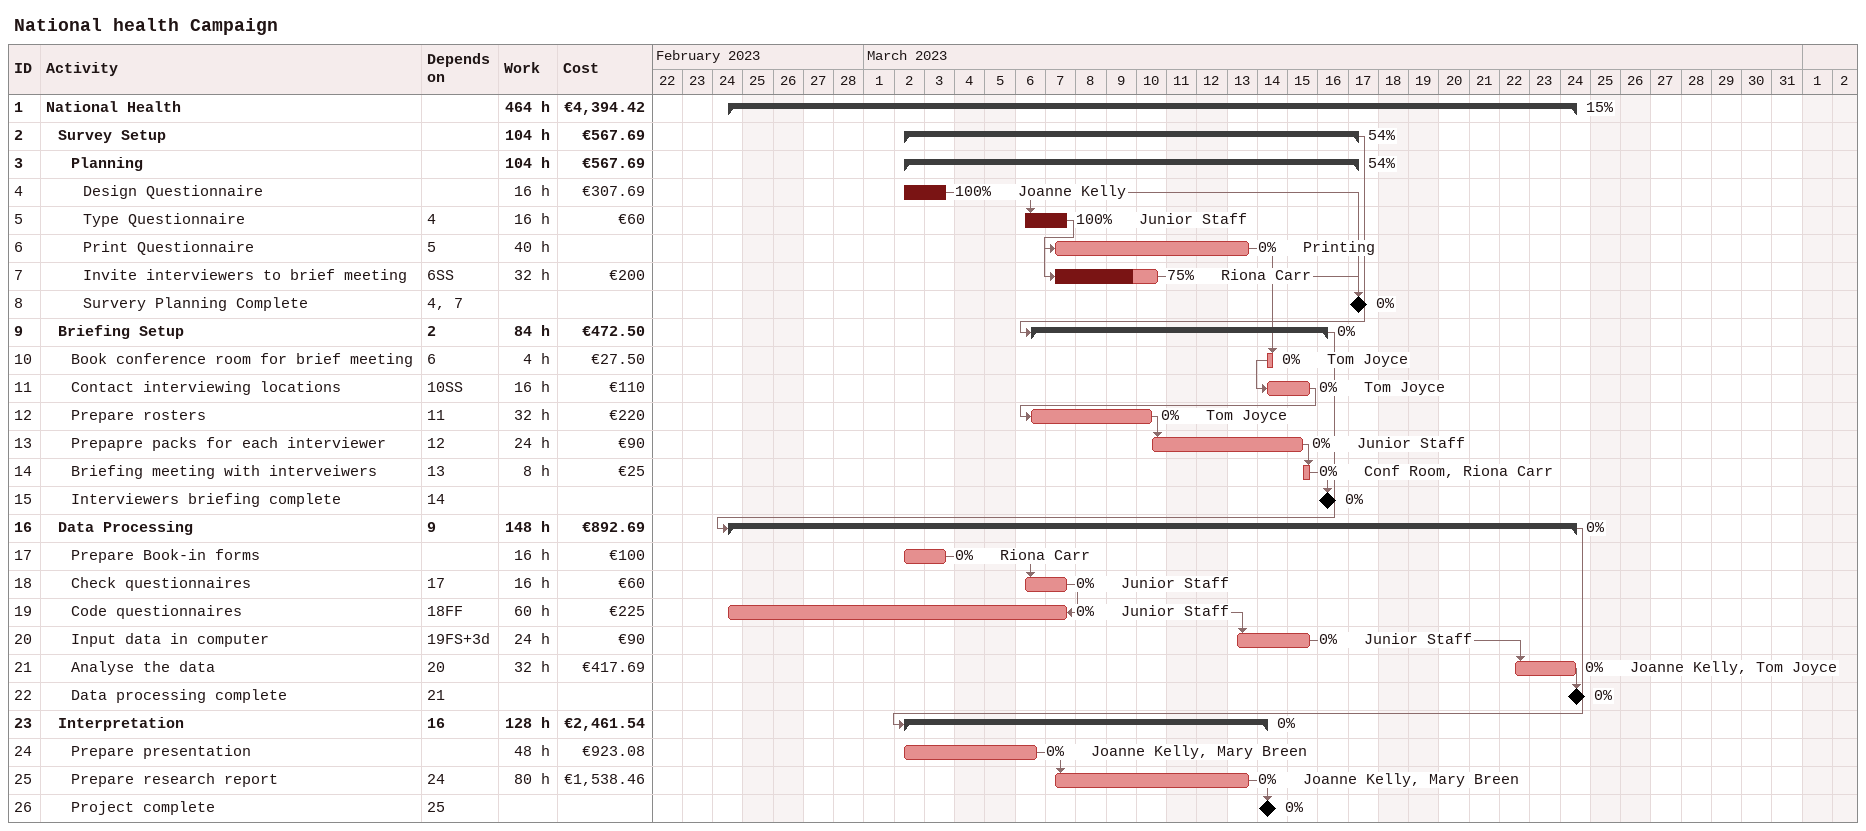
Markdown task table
National health Campaign

| ID | Level | Task | Start | Finish | Predecessors | Resources | % complete | Work (h) | Cost (€) |
|---|---|---|---|---|---|---|---|---|---|
| 1 | 1 | **National Health** | 2023-02-24 | 2023-03-24 |  |  | 15 | 464 | 4394.42 |
| 2 | 2 | **Survey Setup** | 2023-03-02 | 2023-03-17 |  |  | 54 | 104 | 567.69 |
| 3 | 3 | **Planning** | 2023-03-02 | 2023-03-17 |  |  | 54 | 104 | 567.69 |
| 4 | 4 | Design Questionnaire | 2023-03-02 | 2023-03-03 |  | Joanne Kelly | 100 | 16 | 307.69 |
| 5 | 4 | Type Questionnaire | 2023-03-06 | 2023-03-07 | 4 | Junior Staff | 100 | 16 | 60 |
| 6 | 4 | Print Questionnaire | 2023-03-07 | 2023-03-13 | 5 | Printing | 0 | 40 |  |
| 7 | 4 | Invite interviewers to brief meeting | 2023-03-07 | 2023-03-10 | 6SS | Riona Carr | 75 | 32 | 200 |
| 8 | 4 | Survery Planning Complete (milestone) | 2023-03-17 | 2023-03-17 | 4, 7 |  | 0 |  |  |
| 9 | 2 | **Briefing Setup** | 2023-03-06 | 2023-03-16 | 2 |  | 0 | 84 | 472.50 |
| 10 | 3 | Book conference room for brief meeting | 2023-03-14 | 2023-03-14 | 6 | Tom Joyce | 0 | 4 | 27.50 |
| 11 | 3 | Contact interviewing locations | 2023-03-14 | 2023-03-15 | 10SS | Tom Joyce | 0 | 16 | 110 |
| 12 | 3 | Prepare rosters | 2023-03-06 | 2023-03-10 | 11 | Tom Joyce | 0 | 32 | 220 |
| 13 | 3 | Prepapre packs for each interviewer | 2023-03-10 | 2023-03-15 | 12 | Junior Staff | 0 | 24 | 90 |
| 14 | 3 | Briefing meeting with interveiwers | 2023-03-15 | 2023-03-15 | 13 | Conf Room, Riona Carr | 0 | 8 | 25 |
| 15 | 3 | Interviewers briefing complete (milestone) | 2023-03-16 | 2023-03-16 | 14 |  | 0 |  |  |
| 16 | 2 | **Data Processing** | 2023-02-24 | 2023-03-24 | 9 |  | 0 | 148 | 892.69 |
| 17 | 3 | Prepare Book-in forms | 2023-03-02 | 2023-03-03 |  | Riona Carr | 0 | 16 | 100 |
| 18 | 3 | Check questionnaires | 2023-03-06 | 2023-03-07 | 17 | Junior Staff | 0 | 16 | 60 |
| 19 | 3 | Code questionnaires | 2023-02-24 | 2023-03-07 | 18FF | Junior Staff | 0 | 60 | 225 |
| 20 | 3 | Input data in computer | 2023-03-13 | 2023-03-15 | 19FS+3d | Junior Staff | 0 | 24 | 90 |
| 21 | 3 | Analyse the data | 2023-03-22 | 2023-03-24 | 20 | Joanne Kelly, Tom Joyce | 0 | 32 | 417.69 |
| 22 | 3 | Data processing complete (milestone) | 2023-03-24 | 2023-03-24 | 21 |  | 0 |  |  |
| 23 | 2 | **Interpretation** | 2023-03-02 | 2023-03-14 | 16 |  | 0 | 128 | 2461.54 |
| 24 | 3 | Prepare presentation | 2023-03-02 | 2023-03-06 |  | Joanne Kelly, Mary Breen | 0 | 48 | 923.08 |
| 25 | 3 | Prepare research report | 2023-03-07 | 2023-03-13 | 24 | Joanne Kelly, Mary Breen | 0 | 80 | 1538.46 |
| 26 | 3 | Project complete (milestone) | 2023-03-14 | 2023-03-14 | 25 |  | 0 |  |  |
